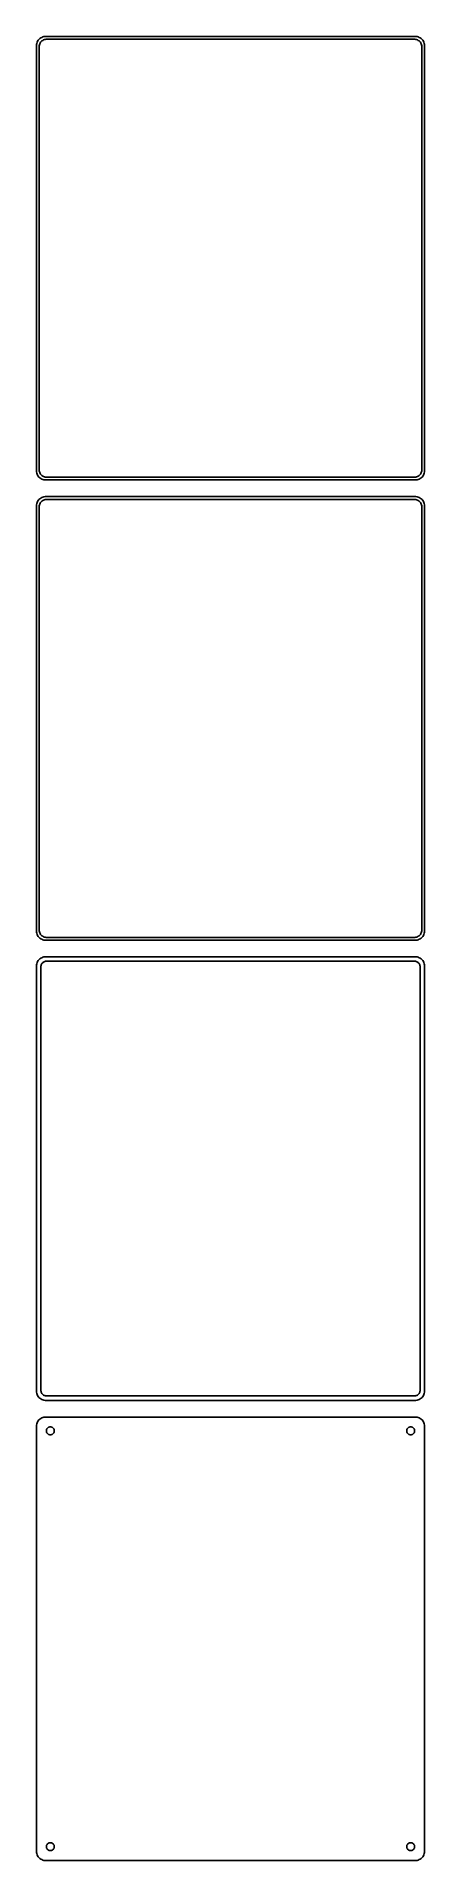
# Model space of a CAD drawing. Header units: metres. Extents: x -105 to 105, y 876 to 1863.
import ezdxf

# ---------------------------------------------------------------- set-up
doc = ezdxf.new("R2010")
doc.units = ezdxf.units.M

msp = doc.modelspace()

# ---------------------------------------------------------------- linework, layer by layer
for p, q in [((-104.961, 1858.63), (-105, 1858)), ((-105, 1858), (-105, 1628)), ((-104.843, 1859.24), (-104.961, 1858.63)), ((-104.649, 1859.84), (-104.843, 1859.24)), ((-104.382, 1860.41), (-104.649, 1859.84)), ((-104.045, 1860.94), (-104.382, 1860.41)), ((-103.645, 1861.42), (-104.045, 1860.94)), ((-103.187, 1861.85), (-103.645, 1861.42)), ((-103.5, 1857.5), (-103.468, 1858)), ((-103.5, 1628.5), (-103.5, 1857.5)), ((-103.468, 1858), (-103.374, 1858.49)), ((-103.374, 1858.49), (-103.219, 1858.97)), ((-103.219, 1858.97), (-103.005, 1859.43)), ((-102.679, 1862.22), (-103.187, 1861.85)), ((-103.005, 1859.43), (-102.736, 1859.85)), ((-102.736, 1859.85), (-102.416, 1860.24)), ((-102.129, 1862.52), (-102.679, 1862.22)), ((-102.416, 1860.24), (-102.05, 1860.58)), ((-101.545, 1862.76), (-102.129, 1862.52)), ((-102.05, 1860.58), (-101.643, 1860.88)), ((-101.643, 1860.88), (-101.203, 1861.12)), ((-100.937, 1862.91), (-101.545, 1862.76)), ((-101.203, 1861.12), (-100.736, 1861.3)), ((-100.314, 1862.99), (-100.937, 1862.91)), ((-100.736, 1861.3), (-100.25, 1861.43)), ((100.314, 1862.99), (-100.314, 1862.99)), ((-100.25, 1861.43), (-99.7512, 1861.49)), ((-99.7512, 1861.49), (99.7512, 1861.49)), ((99.7512, 1861.49), (100.25, 1861.43)), ((100.25, 1861.43), (100.736, 1861.3)), ((100.937, 1862.91), (100.314, 1862.99)), ((100.736, 1861.3), (101.203, 1861.12)), ((101.545, 1862.76), (100.937, 1862.91)), ((101.203, 1861.12), (101.643, 1860.88)), ((102.129, 1862.52), (101.545, 1862.76)), ((101.643, 1860.88), (102.05, 1860.58)), ((102.05, 1860.58), (102.416, 1860.24)), ((102.679, 1862.22), (102.129, 1862.52)), ((102.416, 1860.24), (102.736, 1859.85)), ((103.187, 1861.85), (102.679, 1862.22)), ((102.736, 1859.85), (103.005, 1859.43)), ((103.005, 1859.43), (103.219, 1858.97)), ((103.645, 1861.42), (103.187, 1861.85)), ((103.219, 1858.97), (103.374, 1858.49)), ((103.374, 1858.49), (103.468, 1858)), ((103.468, 1858), (103.5, 1857.5)), ((103.5, 1857.5), (103.5, 1628.5)), ((104.045, 1860.94), (103.645, 1861.42)), ((104.382, 1860.41), (104.045, 1860.94)), ((104.649, 1859.84), (104.382, 1860.41)), ((104.843, 1859.24), (104.649, 1859.84)), ((104.961, 1858.63), (104.843, 1859.24)), ((105, 1858), (104.961, 1858.63)), ((105, 1628), (105, 1858)), ((-105, 1628), (-104.961, 1627.37)), ((-104.961, 1627.37), (-104.843, 1626.76)), ((-104.843, 1626.76), (-104.649, 1626.16)), ((-104.649, 1626.16), (-104.382, 1625.59)), ((-104.382, 1625.59), (-104.045, 1625.06)), ((-104.045, 1625.06), (-103.645, 1624.58)), ((-103.645, 1624.58), (-103.187, 1624.15)), ((-103.468, 1628), (-103.5, 1628.5)), ((-103.374, 1627.51), (-103.468, 1628)), ((-103.219, 1627.03), (-103.374, 1627.51)), ((-103.005, 1626.57), (-103.219, 1627.03)), ((-103.187, 1624.15), (-102.679, 1623.78)), ((-102.736, 1626.15), (-103.005, 1626.57)), ((-102.416, 1625.76), (-102.736, 1626.15)), ((-102.679, 1623.78), (-102.129, 1623.48)), ((-102.05, 1625.42), (-102.416, 1625.76)), ((-102.129, 1623.48), (-101.545, 1623.24)), ((-101.643, 1625.12), (-102.05, 1625.42)), ((-101.203, 1624.88), (-101.643, 1625.12)), ((-101.545, 1623.24), (-100.937, 1623.09)), ((-100.736, 1624.7), (-101.203, 1624.88)), ((-100.937, 1623.09), (-100.314, 1623.01)), ((-100.25, 1624.57), (-100.736, 1624.7)), ((-100.314, 1623.01), (100.314, 1623.01)), ((-99.7512, 1624.51), (-100.25, 1624.57)), ((99.7512, 1624.51), (-99.7512, 1624.51)), ((100.25, 1624.57), (99.7512, 1624.51)), ((100.736, 1624.7), (100.25, 1624.57)), ((100.314, 1623.01), (100.937, 1623.09)), ((101.203, 1624.88), (100.736, 1624.7)), ((100.937, 1623.09), (101.545, 1623.24)), ((101.643, 1625.12), (101.203, 1624.88)), ((101.545, 1623.24), (102.129, 1623.48)), ((102.05, 1625.42), (101.643, 1625.12)), ((102.416, 1625.76), (102.05, 1625.42)), ((102.129, 1623.48), (102.679, 1623.78)), ((102.736, 1626.15), (102.416, 1625.76)), ((102.679, 1623.78), (103.187, 1624.15)), ((103.005, 1626.57), (102.736, 1626.15)), ((103.219, 1627.03), (103.005, 1626.57)), ((103.187, 1624.15), (103.645, 1624.58)), ((103.374, 1627.51), (103.219, 1627.03)), ((103.468, 1628), (103.374, 1627.51)), ((103.5, 1628.5), (103.468, 1628)), ((103.645, 1624.58), (104.045, 1625.06)), ((104.045, 1625.06), (104.382, 1625.59)), ((104.382, 1625.59), (104.649, 1626.16)), ((104.649, 1626.16), (104.843, 1626.76)), ((104.843, 1626.76), (104.961, 1627.37)), ((104.961, 1627.37), (105, 1628)), ((-104.961, 1609.63), (-105, 1609)), ((-105, 1609), (-105, 1379)), ((-104.843, 1610.24), (-104.961, 1609.63)), ((-104.649, 1610.84), (-104.843, 1610.24)), ((-104.382, 1611.41), (-104.649, 1610.84)), ((-104.045, 1611.94), (-104.382, 1611.41)), ((-103.645, 1612.42), (-104.045, 1611.94)), ((-103.187, 1612.85), (-103.645, 1612.42)), ((-103.5, 1608.5), (-103.468, 1609)), ((-103.468, 1609), (-103.374, 1609.49)), ((-103.374, 1609.49), (-103.219, 1609.97)), ((-103.219, 1609.97), (-103.005, 1610.43)), ((-102.679, 1613.22), (-103.187, 1612.85)), ((-103.005, 1610.43), (-102.736, 1610.85)), ((-102.736, 1610.85), (-102.416, 1611.24)), ((-102.129, 1613.52), (-102.679, 1613.22)), ((-102.416, 1611.24), (-102.05, 1611.58)), ((-101.545, 1613.76), (-102.129, 1613.52)), ((-102.05, 1611.58), (-101.643, 1611.88)), ((-101.643, 1611.88), (-101.203, 1612.12)), ((-100.937, 1613.91), (-101.545, 1613.76)), ((-101.203, 1612.12), (-100.736, 1612.3)), ((-100.314, 1613.99), (-100.937, 1613.91)), ((-100.736, 1612.3), (-100.25, 1612.43)), ((100.314, 1613.99), (-100.314, 1613.99)), ((-100.25, 1612.43), (-99.7512, 1612.49)), ((-99.7512, 1612.49), (99.7512, 1612.49)), ((99.7512, 1612.49), (100.25, 1612.43)), ((100.25, 1612.43), (100.736, 1612.3)), ((100.937, 1613.91), (100.314, 1613.99)), ((100.736, 1612.3), (101.203, 1612.12)), ((101.545, 1613.76), (100.937, 1613.91)), ((101.203, 1612.12), (101.643, 1611.88)), ((102.129, 1613.52), (101.545, 1613.76)), ((101.643, 1611.88), (102.05, 1611.58)), ((102.05, 1611.58), (102.416, 1611.24)), ((102.679, 1613.22), (102.129, 1613.52)), ((102.416, 1611.24), (102.736, 1610.85)), ((103.187, 1612.85), (102.679, 1613.22)), ((102.736, 1610.85), (103.005, 1610.43)), ((103.005, 1610.43), (103.219, 1609.97)), ((103.645, 1612.42), (103.187, 1612.85)), ((103.219, 1609.97), (103.374, 1609.49)), ((103.374, 1609.49), (103.468, 1609)), ((103.468, 1609), (103.5, 1608.5)), ((104.045, 1611.94), (103.645, 1612.42)), ((104.382, 1611.41), (104.045, 1611.94)), ((104.649, 1610.84), (104.382, 1611.41)), ((104.843, 1610.24), (104.649, 1610.84)), ((104.961, 1609.63), (104.843, 1610.24)), ((105, 1609), (104.961, 1609.63)), ((105, 1379), (105, 1609)), ((-103.5, 1379.5), (-103.5, 1608.5)), ((103.5, 1608.5), (103.5, 1379.5)), ((-105, 1379), (-104.961, 1378.37)), ((-104.961, 1378.37), (-104.843, 1377.76)), ((-104.843, 1377.76), (-104.649, 1377.16)), ((-104.649, 1377.16), (-104.382, 1376.59)), ((-104.382, 1376.59), (-104.045, 1376.06)), ((-104.045, 1376.06), (-103.645, 1375.58)), ((-103.645, 1375.58), (-103.187, 1375.15)), ((-103.468, 1379), (-103.5, 1379.5)), ((-103.374, 1378.51), (-103.468, 1379)), ((-103.219, 1378.03), (-103.374, 1378.51)), ((-103.005, 1377.57), (-103.219, 1378.03)), ((-103.187, 1375.15), (-102.679, 1374.78)), ((-102.736, 1377.15), (-103.005, 1377.57)), ((-102.416, 1376.76), (-102.736, 1377.15)), ((-102.679, 1374.78), (-102.129, 1374.48)), ((-102.05, 1376.42), (-102.416, 1376.76)), ((-102.129, 1374.48), (-101.545, 1374.24)), ((-101.643, 1376.12), (-102.05, 1376.42)), ((-101.203, 1375.88), (-101.643, 1376.12)), ((-101.545, 1374.24), (-100.937, 1374.09)), ((-100.736, 1375.7), (-101.203, 1375.88)), ((-100.937, 1374.09), (-100.314, 1374.01)), ((-100.25, 1375.57), (-100.736, 1375.7)), ((-100.314, 1374.01), (100.314, 1374.01)), ((-99.7512, 1375.51), (-100.25, 1375.57)), ((99.7512, 1375.51), (-99.7512, 1375.51)), ((100.25, 1375.57), (99.7512, 1375.51)), ((100.736, 1375.7), (100.25, 1375.57)), ((100.314, 1374.01), (100.937, 1374.09)), ((101.203, 1375.88), (100.736, 1375.7)), ((100.937, 1374.09), (101.545, 1374.24)), ((101.643, 1376.12), (101.203, 1375.88)), ((101.545, 1374.24), (102.129, 1374.48)), ((102.05, 1376.42), (101.643, 1376.12)), ((102.416, 1376.76), (102.05, 1376.42)), ((102.129, 1374.48), (102.679, 1374.78)), ((102.736, 1377.15), (102.416, 1376.76)), ((102.679, 1374.78), (103.187, 1375.15)), ((103.005, 1377.57), (102.736, 1377.15)), ((103.219, 1378.03), (103.005, 1377.57)), ((103.187, 1375.15), (103.645, 1375.58)), ((103.374, 1378.51), (103.219, 1378.03)), ((103.468, 1379), (103.374, 1378.51)), ((103.5, 1379.5), (103.468, 1379)), ((103.645, 1375.58), (104.045, 1376.06)), ((104.045, 1376.06), (104.382, 1376.59)), ((104.382, 1376.59), (104.649, 1377.16)), ((104.649, 1377.16), (104.843, 1377.76)), ((104.843, 1377.76), (104.961, 1378.37)), ((104.961, 1378.37), (105, 1379)), ((-104.382, 1362.41), (-104.649, 1361.84)), ((-104.045, 1362.94), (-104.382, 1362.41)), ((-103.645, 1363.42), (-104.045, 1362.94)), ((-103.187, 1363.85), (-103.645, 1363.42)), ((-102.679, 1364.22), (-103.187, 1363.85)), ((-102.129, 1364.52), (-102.679, 1364.22)), ((-101.545, 1364.76), (-102.129, 1364.52)), ((-100.937, 1364.91), (-101.545, 1364.76)), ((-101.484, 1361.9), (-101.168, 1362.13)), ((-101.168, 1362.13), (-100.825, 1362.32)), ((-100.314, 1364.99), (-100.937, 1364.91)), ((-100.825, 1362.32), (-100.462, 1362.46)), ((-100.462, 1362.46), (-100.083, 1362.56)), ((100.314, 1364.99), (-100.314, 1364.99)), ((-100.083, 1362.56), (-99.6955, 1362.61)), ((-99.6955, 1362.61), (99.6955, 1362.61)), ((99.6955, 1362.61), (100.083, 1362.56)), ((100.083, 1362.56), (100.462, 1362.46)), ((100.937, 1364.91), (100.314, 1364.99)), ((100.462, 1362.46), (100.825, 1362.32)), ((100.825, 1362.32), (101.168, 1362.13)), ((101.545, 1364.76), (100.937, 1364.91)), ((101.168, 1362.13), (101.484, 1361.9)), ((102.129, 1364.52), (101.545, 1364.76)), ((102.679, 1364.22), (102.129, 1364.52)), ((103.187, 1363.85), (102.679, 1364.22)), ((103.645, 1363.42), (103.187, 1363.85)), ((104.045, 1362.94), (103.645, 1363.42)), ((104.382, 1362.41), (104.045, 1362.94)), ((104.649, 1361.84), (104.382, 1362.41)), ((-104.961, 1360.63), (-105, 1360)), ((-105, 1360), (-105, 1130)), ((-104.843, 1361.24), (-104.961, 1360.63)), ((-104.649, 1361.84), (-104.843, 1361.24)), ((-102.613, 1359.5), (-102.588, 1359.89)), ((-102.613, 1130.5), (-102.613, 1359.5)), ((-102.588, 1359.89), (-102.515, 1360.27)), ((-102.515, 1360.27), (-102.394, 1360.65)), ((-102.394, 1360.65), (-102.228, 1361)), ((-102.228, 1361), (-102.018, 1361.33)), ((-102.018, 1361.33), (-101.769, 1361.63)), ((-101.769, 1361.63), (-101.484, 1361.9)), ((101.484, 1361.9), (101.769, 1361.63)), ((101.769, 1361.63), (102.018, 1361.33)), ((102.018, 1361.33), (102.228, 1361)), ((102.228, 1361), (102.394, 1360.65)), ((102.394, 1360.65), (102.515, 1360.27)), ((102.515, 1360.27), (102.588, 1359.89)), ((102.588, 1359.89), (102.613, 1359.5)), ((102.613, 1359.5), (102.613, 1130.5)), ((104.843, 1361.24), (104.649, 1361.84)), ((104.961, 1360.63), (104.843, 1361.24)), ((105, 1360), (104.961, 1360.63)), ((105, 1130), (105, 1360)), ((-105, 1130), (-104.961, 1129.37)), ((-104.961, 1129.37), (-104.843, 1128.76)), ((-104.843, 1128.76), (-104.649, 1128.16)), ((-104.649, 1128.16), (-104.382, 1127.59)), ((-104.382, 1127.59), (-104.045, 1127.06)), ((-104.045, 1127.06), (-103.645, 1126.58)), ((-103.645, 1126.58), (-103.187, 1126.15)), ((-103.187, 1126.15), (-102.679, 1125.78)), ((-102.679, 1125.78), (-102.129, 1125.48)), ((-102.588, 1130.11), (-102.613, 1130.5)), ((-102.515, 1129.73), (-102.588, 1130.11)), ((-102.394, 1129.35), (-102.515, 1129.73)), ((-102.228, 1129), (-102.394, 1129.35)), ((-102.018, 1128.67), (-102.228, 1129)), ((-102.129, 1125.48), (-101.545, 1125.24)), ((-101.769, 1128.37), (-102.018, 1128.67)), ((-101.484, 1128.1), (-101.769, 1128.37)), ((-101.545, 1125.24), (-100.937, 1125.09)), ((-101.168, 1127.87), (-101.484, 1128.1)), ((-100.825, 1127.68), (-101.168, 1127.87)), ((-100.462, 1127.54), (-100.825, 1127.68)), ((-100.083, 1127.44), (-100.462, 1127.54)), ((-99.6955, 1127.39), (-100.083, 1127.44)), ((99.6955, 1127.39), (-99.6955, 1127.39)), ((100.083, 1127.44), (99.6955, 1127.39)), ((100.462, 1127.54), (100.083, 1127.44)), ((100.825, 1127.68), (100.462, 1127.54)), ((101.168, 1127.87), (100.825, 1127.68)), ((100.937, 1125.09), (101.545, 1125.24)), ((101.484, 1128.1), (101.168, 1127.87)), ((101.769, 1128.37), (101.484, 1128.1)), ((101.545, 1125.24), (102.129, 1125.48)), ((102.018, 1128.67), (101.769, 1128.37)), ((102.228, 1129), (102.018, 1128.67)), ((102.129, 1125.48), (102.679, 1125.78)), ((102.394, 1129.35), (102.228, 1129)), ((102.515, 1129.73), (102.394, 1129.35)), ((102.588, 1130.11), (102.515, 1129.73)), ((102.613, 1130.5), (102.588, 1130.11)), ((102.679, 1125.78), (103.187, 1126.15)), ((103.187, 1126.15), (103.645, 1126.58)), ((103.645, 1126.58), (104.045, 1127.06)), ((104.045, 1127.06), (104.382, 1127.59)), ((104.382, 1127.59), (104.649, 1128.16)), ((104.649, 1128.16), (104.843, 1128.76)), ((104.843, 1128.76), (104.961, 1129.37)), ((104.961, 1129.37), (105, 1130)), ((-102.129, 1115.52), (-102.679, 1115.22)), ((-101.545, 1115.76), (-102.129, 1115.52)), ((-100.937, 1115.91), (-101.545, 1115.76)), ((-100.937, 1125.09), (-100.314, 1125.01)), ((-100.314, 1115.99), (-100.937, 1115.91)), ((-100.314, 1125.01), (100.314, 1125.01)), ((100.314, 1115.99), (-100.314, 1115.99)), ((100.314, 1125.01), (100.937, 1125.09)), ((100.937, 1115.91), (100.314, 1115.99)), ((101.545, 1115.76), (100.937, 1115.91)), ((102.129, 1115.52), (101.545, 1115.76)), ((102.679, 1115.22), (102.129, 1115.52)), ((-104.961, 1111.63), (-105, 1111)), ((-105, 1111), (-105, 881)), ((-104.843, 1112.24), (-104.961, 1111.63)), ((-104.649, 1112.84), (-104.843, 1112.24)), ((-104.382, 1113.41), (-104.649, 1112.84)), ((-104.045, 1113.94), (-104.382, 1113.41)), ((-103.645, 1114.42), (-104.045, 1113.94)), ((-103.187, 1114.85), (-103.645, 1114.42)), ((-102.679, 1115.22), (-103.187, 1114.85)), ((-99.6353, 1108.5), (-99.6185, 1108.77)), ((-99.6185, 1108.23), (-99.6353, 1108.5)), ((-99.6185, 1108.77), (-99.5682, 1109.03)), ((-99.5682, 1107.97), (-99.6185, 1108.23)), ((-99.5682, 1109.03), (-99.4853, 1109.29)), ((-99.4853, 1107.71), (-99.5682, 1107.97)), ((-99.4853, 1109.29), (-99.3712, 1109.53)), ((-99.3712, 1107.47), (-99.4853, 1107.71)), ((-99.3712, 1109.53), (-99.2275, 1109.76)), ((-99.2275, 1107.24), (-99.3712, 1107.47)), ((-99.2275, 1109.76), (-99.0566, 1109.96)), ((-99.0566, 1107.04), (-99.2275, 1107.24)), ((-99.0566, 1109.96), (-98.8611, 1110.15)), ((-98.8611, 1106.85), (-99.0566, 1107.04)), ((-98.8611, 1110.15), (-98.6441, 1110.3)), ((-98.6441, 1106.7), (-98.8611, 1106.85)), ((-98.6441, 1110.3), (-98.4092, 1110.43)), ((-98.4092, 1106.57), (-98.6441, 1106.7)), ((-98.4092, 1110.43), (-98.1598, 1110.53)), ((-98.1598, 1106.47), (-98.4092, 1106.57)), ((-98.1598, 1110.53), (-97.9001, 1110.6)), ((-97.9001, 1106.4), (-98.1598, 1106.47)), ((-97.9001, 1110.6), (-97.6341, 1110.63)), ((-97.6341, 1106.37), (-97.9001, 1106.4)), ((-97.6341, 1110.63), (-97.3659, 1110.63)), ((-97.3659, 1106.37), (-97.6341, 1106.37)), ((-97.3659, 1110.63), (-97.0999, 1110.6)), ((-97.0999, 1106.4), (-97.3659, 1106.37)), ((-97.0999, 1110.6), (-96.8401, 1110.53)), ((-96.8401, 1106.47), (-97.0999, 1106.4)), ((-96.8401, 1110.53), (-96.5908, 1110.43)), ((-96.5908, 1106.57), (-96.8401, 1106.47)), ((-96.5908, 1110.43), (-96.3559, 1110.3)), ((-96.3559, 1106.7), (-96.5908, 1106.57)), ((-96.3559, 1110.3), (-96.1389, 1110.15)), ((-96.1389, 1106.85), (-96.3559, 1106.7)), ((-96.1389, 1110.15), (-95.9434, 1109.96)), ((-95.9434, 1107.04), (-96.1389, 1106.85)), ((-95.9434, 1109.96), (-95.7725, 1109.76)), ((-95.7725, 1107.24), (-95.9434, 1107.04)), ((-95.7725, 1109.76), (-95.6288, 1109.53)), ((-95.6288, 1107.47), (-95.7725, 1107.24)), ((-95.6288, 1109.53), (-95.5146, 1109.29)), ((-95.5146, 1107.71), (-95.6288, 1107.47)), ((-95.5146, 1109.29), (-95.4318, 1109.03)), ((-95.4318, 1107.97), (-95.5146, 1107.71)), ((-95.4318, 1109.03), (-95.3815, 1108.77)), ((-95.3815, 1108.23), (-95.4318, 1107.97)), ((-95.3815, 1108.77), (-95.3647, 1108.5)), ((-95.3647, 1108.5), (-95.3815, 1108.23)), ((95.3647, 1108.5), (95.3815, 1108.77)), ((95.3815, 1108.23), (95.3647, 1108.5)), ((95.3815, 1108.77), (95.4318, 1109.03)), ((95.4318, 1107.97), (95.3815, 1108.23)), ((95.4318, 1109.03), (95.5146, 1109.29)), ((95.5146, 1107.71), (95.4318, 1107.97)), ((95.5146, 1109.29), (95.6288, 1109.53)), ((95.6288, 1107.47), (95.5146, 1107.71)), ((95.6288, 1109.53), (95.7725, 1109.76)), ((95.7725, 1107.24), (95.6288, 1107.47)), ((95.7725, 1109.76), (95.9434, 1109.96)), ((95.9434, 1107.04), (95.7725, 1107.24)), ((95.9434, 1109.96), (96.1389, 1110.15)), ((96.1389, 1106.85), (95.9434, 1107.04)), ((96.1389, 1110.15), (96.3559, 1110.3)), ((96.3559, 1106.7), (96.1389, 1106.85)), ((96.3559, 1110.3), (96.5908, 1110.43)), ((96.5908, 1106.57), (96.3559, 1106.7)), ((96.5908, 1110.43), (96.8401, 1110.53)), ((96.8401, 1106.47), (96.5908, 1106.57)), ((96.8401, 1110.53), (97.0999, 1110.6)), ((97.0999, 1106.4), (96.8401, 1106.47)), ((97.0999, 1110.6), (97.3659, 1110.63)), ((97.3659, 1106.37), (97.0999, 1106.4)), ((97.3659, 1110.63), (97.6341, 1110.63)), ((97.6341, 1106.37), (97.3659, 1106.37)), ((97.6341, 1110.63), (97.9001, 1110.6)), ((97.9001, 1106.4), (97.6341, 1106.37)), ((97.9001, 1110.6), (98.1598, 1110.53)), ((98.1598, 1106.47), (97.9001, 1106.4)), ((98.1598, 1110.53), (98.4092, 1110.43)), ((98.4092, 1106.57), (98.1598, 1106.47)), ((98.4092, 1110.43), (98.6441, 1110.3)), ((98.6441, 1106.7), (98.4092, 1106.57)), ((98.6441, 1110.3), (98.8611, 1110.15)), ((98.8611, 1106.85), (98.6441, 1106.7)), ((98.8611, 1110.15), (99.0566, 1109.96)), ((99.0566, 1107.04), (98.8611, 1106.85)), ((99.0566, 1109.96), (99.2275, 1109.76)), ((99.2275, 1107.24), (99.0566, 1107.04)), ((99.2275, 1109.76), (99.3712, 1109.53)), ((99.3712, 1107.47), (99.2275, 1107.24)), ((99.3712, 1109.53), (99.4853, 1109.29)), ((99.4853, 1107.71), (99.3712, 1107.47)), ((99.4853, 1109.29), (99.5682, 1109.03)), ((99.5682, 1107.97), (99.4853, 1107.71)), ((99.5682, 1109.03), (99.6185, 1108.77)), ((99.6185, 1108.23), (99.5682, 1107.97)), ((99.6185, 1108.77), (99.6353, 1108.5)), ((99.6353, 1108.5), (99.6185, 1108.23)), ((103.187, 1114.85), (102.679, 1115.22)), ((103.645, 1114.42), (103.187, 1114.85)), ((104.045, 1113.94), (103.645, 1114.42)), ((104.382, 1113.41), (104.045, 1113.94)), ((104.649, 1112.84), (104.382, 1113.41)), ((104.843, 1112.24), (104.649, 1112.84)), ((104.961, 1111.63), (104.843, 1112.24)), ((105, 1111), (104.961, 1111.63)), ((105, 881), (105, 1111)), ((-105, 881), (-104.961, 880.373)), ((-104.961, 880.373), (-104.843, 879.757)), ((-104.843, 879.757), (-104.649, 879.159)), ((-104.649, 879.159), (-104.382, 878.591)), ((-104.382, 878.591), (-104.045, 878.061)), ((-99.6353, 883.5), (-99.6185, 883.768)), ((-99.6185, 883.232), (-99.6353, 883.5)), ((-99.6185, 883.768), (-99.5682, 884.031)), ((-99.5682, 882.969), (-99.6185, 883.232)), ((-99.5682, 884.031), (-99.4853, 884.286)), ((-99.4853, 882.714), (-99.5682, 882.969)), ((-99.4853, 884.286), (-99.3712, 884.529)), ((-99.3712, 882.471), (-99.4853, 882.714)), ((-99.3712, 884.529), (-99.2275, 884.755)), ((-99.2275, 882.245), (-99.3712, 882.471)), ((-99.2275, 884.755), (-99.0566, 884.962)), ((-99.0566, 882.038), (-99.2275, 882.245)), ((-99.0566, 884.962), (-98.8611, 885.145)), ((-98.8611, 881.855), (-99.0566, 882.038)), ((-98.8611, 885.145), (-98.6441, 885.303)), ((-98.6441, 881.697), (-98.8611, 881.855)), ((-98.6441, 885.303), (-98.4092, 885.432)), ((-98.4092, 881.568), (-98.6441, 881.697)), ((-98.4092, 885.432), (-98.1598, 885.531)), ((-98.1598, 881.469), (-98.4092, 881.568)), ((-98.1598, 885.531), (-97.9001, 885.597)), ((-97.9001, 881.403), (-98.1598, 881.469)), ((-97.9001, 885.597), (-97.6341, 885.631)), ((-97.6341, 881.369), (-97.9001, 881.403)), ((-97.6341, 885.631), (-97.3659, 885.631)), ((-97.3659, 881.369), (-97.6341, 881.369)), ((-97.3659, 885.631), (-97.0999, 885.597)), ((-97.0999, 881.403), (-97.3659, 881.369)), ((-97.0999, 885.597), (-96.8401, 885.531)), ((-96.8401, 881.469), (-97.0999, 881.403)), ((-96.8401, 885.531), (-96.5908, 885.432)), ((-96.5908, 881.568), (-96.8401, 881.469)), ((-96.5908, 885.432), (-96.3559, 885.303)), ((-96.3559, 881.697), (-96.5908, 881.568)), ((-96.3559, 885.303), (-96.1389, 885.145)), ((-96.1389, 881.855), (-96.3559, 881.697)), ((-96.1389, 885.145), (-95.9434, 884.962)), ((-95.9434, 882.038), (-96.1389, 881.855)), ((-95.9434, 884.962), (-95.7725, 884.755)), ((-95.7725, 882.245), (-95.9434, 882.038)), ((-95.7725, 884.755), (-95.6288, 884.529)), ((-95.6288, 882.471), (-95.7725, 882.245)), ((-95.6288, 884.529), (-95.5146, 884.286)), ((-95.5146, 882.714), (-95.6288, 882.471)), ((-95.5146, 884.286), (-95.4318, 884.031)), ((-95.4318, 882.969), (-95.5146, 882.714)), ((-95.4318, 884.031), (-95.3815, 883.768)), ((-95.3815, 883.232), (-95.4318, 882.969)), ((-95.3815, 883.768), (-95.3647, 883.5)), ((-95.3647, 883.5), (-95.3815, 883.232)), ((95.3647, 883.5), (95.3815, 883.768)), ((95.3815, 883.232), (95.3647, 883.5)), ((95.3815, 883.768), (95.4318, 884.031)), ((95.4318, 882.969), (95.3815, 883.232)), ((95.4318, 884.031), (95.5146, 884.286)), ((95.5146, 882.714), (95.4318, 882.969)), ((95.5146, 884.286), (95.6288, 884.529)), ((95.6288, 882.471), (95.5146, 882.714)), ((95.6288, 884.529), (95.7725, 884.755)), ((95.7725, 882.245), (95.6288, 882.471)), ((95.7725, 884.755), (95.9434, 884.962)), ((95.9434, 882.038), (95.7725, 882.245)), ((95.9434, 884.962), (96.1389, 885.145)), ((96.1389, 881.855), (95.9434, 882.038)), ((96.1389, 885.145), (96.3559, 885.303)), ((96.3559, 881.697), (96.1389, 881.855)), ((96.3559, 885.303), (96.5908, 885.432)), ((96.5908, 881.568), (96.3559, 881.697)), ((96.5908, 885.432), (96.8401, 885.531)), ((96.8401, 881.469), (96.5908, 881.568)), ((96.8401, 885.531), (97.0999, 885.597)), ((97.0999, 881.403), (96.8401, 881.469)), ((97.0999, 885.597), (97.3659, 885.631)), ((97.3659, 881.369), (97.0999, 881.403)), ((97.3659, 885.631), (97.6341, 885.631)), ((97.6341, 881.369), (97.3659, 881.369)), ((97.6341, 885.631), (97.9001, 885.597)), ((97.9001, 881.403), (97.6341, 881.369)), ((97.9001, 885.597), (98.1598, 885.531)), ((98.1598, 881.469), (97.9001, 881.403)), ((98.1598, 885.531), (98.4092, 885.432)), ((98.4092, 881.568), (98.1598, 881.469)), ((98.4092, 885.432), (98.6441, 885.303)), ((98.6441, 881.697), (98.4092, 881.568)), ((98.6441, 885.303), (98.8611, 885.145)), ((98.8611, 881.855), (98.6441, 881.697)), ((98.8611, 885.145), (99.0566, 884.962)), ((99.0566, 882.038), (98.8611, 881.855)), ((99.0566, 884.962), (99.2275, 884.755)), ((99.2275, 882.245), (99.0566, 882.038)), ((99.2275, 884.755), (99.3712, 884.529)), ((99.3712, 882.471), (99.2275, 882.245)), ((99.3712, 884.529), (99.4853, 884.286)), ((99.4853, 882.714), (99.3712, 882.471)), ((99.4853, 884.286), (99.5682, 884.031)), ((99.5682, 882.969), (99.4853, 882.714)), ((99.5682, 884.031), (99.6185, 883.768)), ((99.6185, 883.232), (99.5682, 882.969)), ((99.6185, 883.768), (99.6353, 883.5)), ((99.6353, 883.5), (99.6185, 883.232)), ((104.045, 878.061), (104.382, 878.591)), ((104.382, 878.591), (104.649, 879.159)), ((104.649, 879.159), (104.843, 879.757)), ((104.843, 879.757), (104.961, 880.373)), ((104.961, 880.373), (105, 881)), ((-104.045, 878.061), (-103.645, 877.577)), ((-103.645, 877.577), (-103.187, 877.147)), ((-103.187, 877.147), (-102.679, 876.778)), ((-102.679, 876.778), (-102.129, 876.476)), ((-102.129, 876.476), (-101.545, 876.245)), ((-101.545, 876.245), (-100.937, 876.089)), ((-100.937, 876.089), (-100.314, 876.01)), ((-100.314, 876.01), (100.314, 876.01)), ((100.314, 876.01), (100.937, 876.089)), ((100.937, 876.089), (101.545, 876.245)), ((101.545, 876.245), (102.129, 876.476)), ((102.129, 876.476), (102.679, 876.778)), ((102.679, 876.778), (103.187, 877.147)), ((103.187, 877.147), (103.645, 877.577)), ((103.645, 877.577), (104.045, 878.061))]:
    msp.add_line(p, q)

doc.saveas('drawing.dxf')
